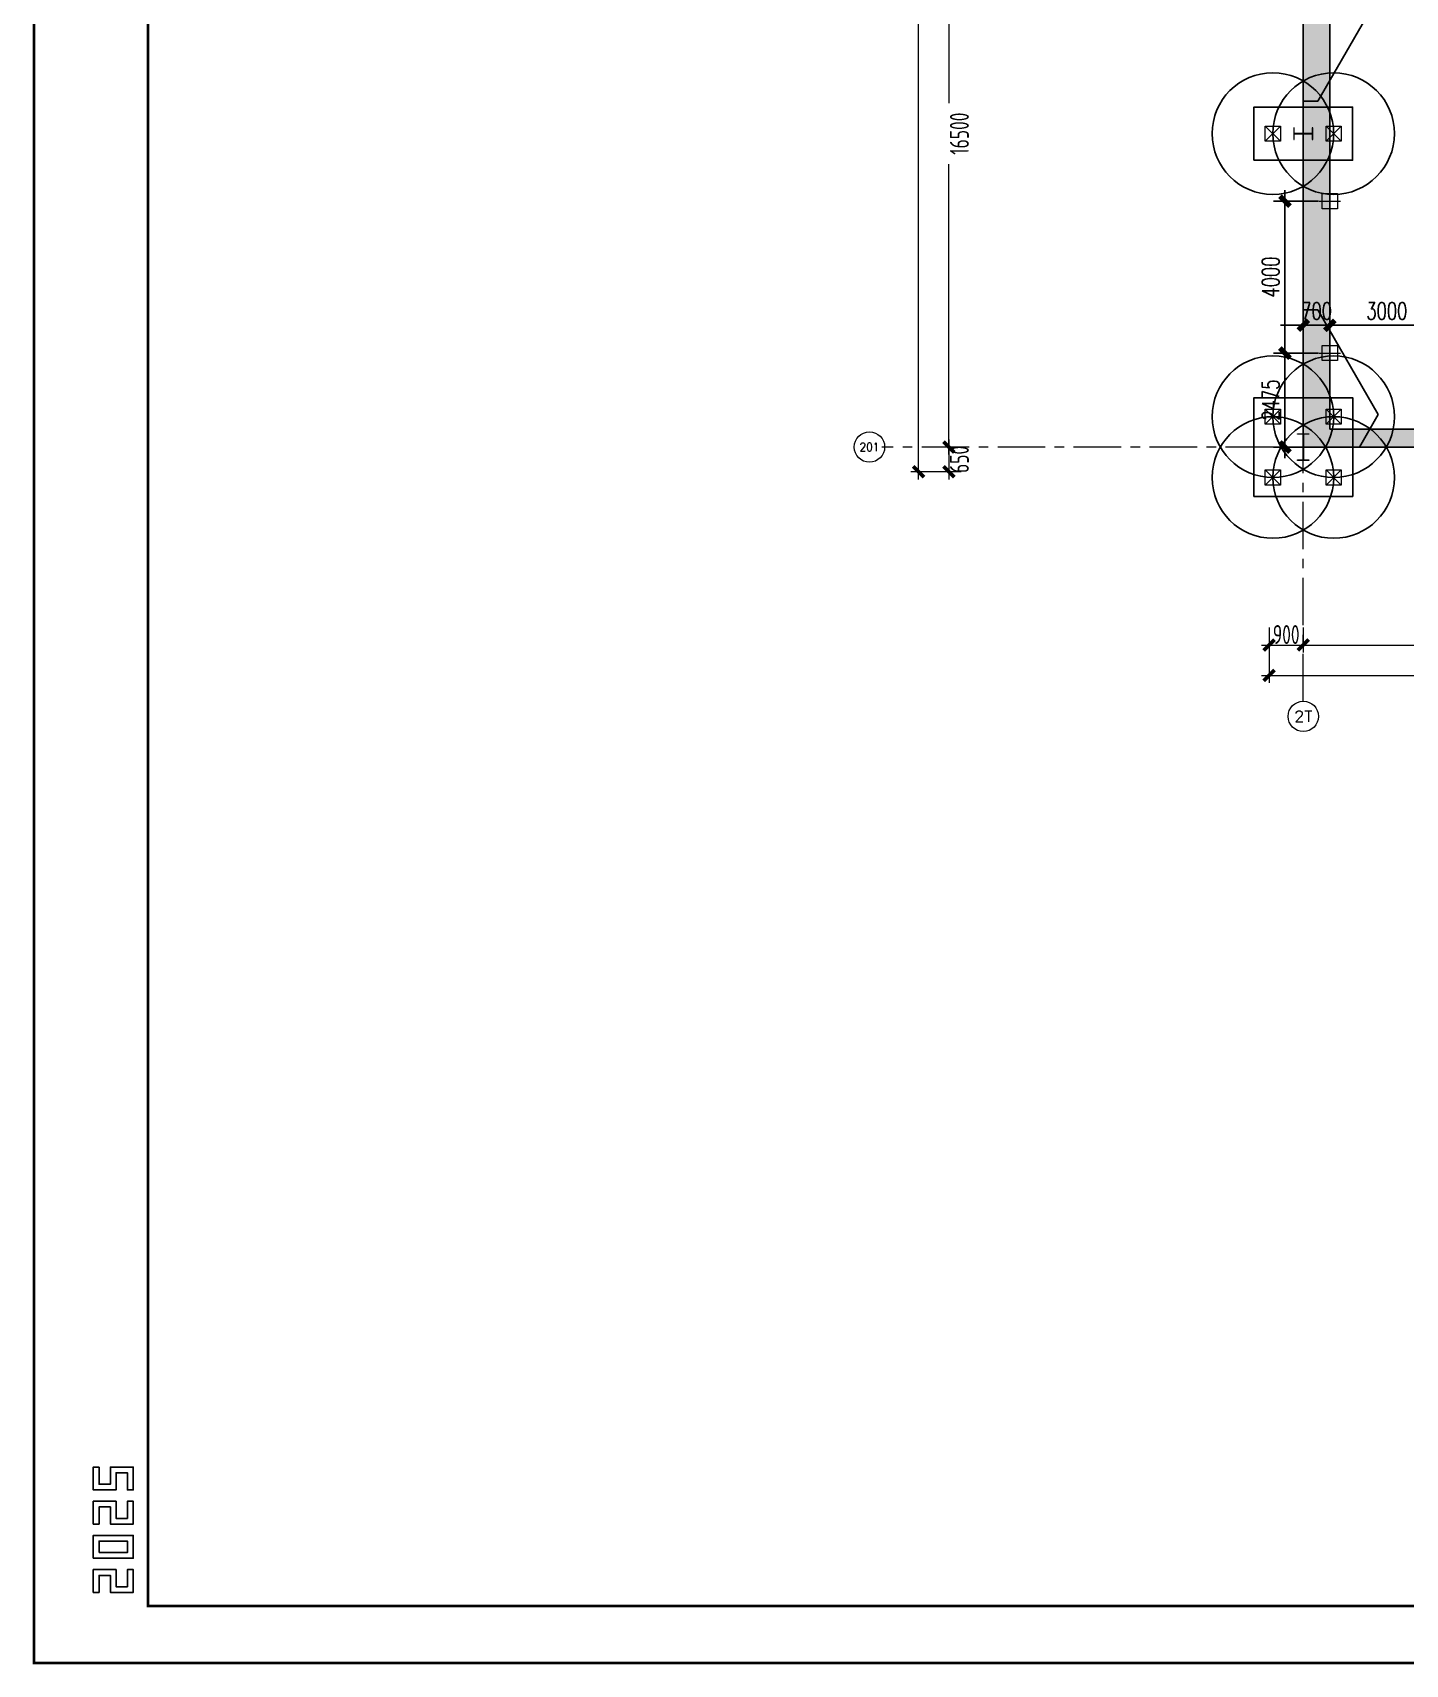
# Model space of a CAD drawing. Extents: x -1201378 to 2367219, y -619313 to 244905.
# Drawn here: x -573511 to -537371, y -96140 to -53189 of the extents above; entities that cross this region are included whole.
import ezdxf
from ezdxf.enums import TextEntityAlignment as Align

# ---------------------------------------------------------------- set-up
doc = ezdxf.new("R2010")
doc.units = 0
doc.header["$LTSCALE"] = 1000
doc.linetypes.add('CENTER', pattern=[2, 1.25, -0.25, 0.25, -0.25])
doc.layers.get('0').update_dxf_attribs({"linetype": 'CONTINUOUS'})
doc.layers.get('Defpoints').update_dxf_attribs({"linetype": 'CONTINUOUS'})
for name, color, linetype in [('0-cxFrame', 155, 'CONTINUOUS'), ('Hatch-一般填充', 252, 'CONTINUOUS'), ('S-DIMZ', 115, 'CONTINUOUS'), ('S-DOTE1', 140, 'CENTER'), ('S-HATCH1-W', 252, 'CONTINUOUS'), ('S-SGJ', 21, 'CONTINUOUS')]:
    doc.layers.add(name, color=color, linetype=linetype)
for name, color, linetype, lineweight in [('0-cxText', 131, 'CONTINUOUS', 25), ('S-axis', 111, 'CONTINUOUS', 0), ('S-col', 2, 'CONTINUOUS', 0), ('S-dim', 81, 'CONTINUOUS', 0), ('S-dote', 5, 'CENTER', 0), ('S-zhuang', 1, 'CONTINUOUS', 0)]:
    doc.layers.add(name, color=color, linetype=linetype, lineweight=lineweight)
doc.styles.add('_TCH_AXIS', font='COMPLEX', dxfattribs={"bigfont": 'GBCBIG'})
doc.styles.add('cx_tuming', font='simhei.ttf')
doc.styles.add('cx_tuqian1', font='')
doc.styles.add('SS1', font='tj-romans1.shx', dxfattribs={"width": 0.7, "bigfont": 'tj-hztxt1.shx'})
doc.styles.add('TSSD_Dimension', font='tssdeng.shx', dxfattribs={"width": 0.7, "bigfont": 'hztxt.shx'})
doc.styles.add('黑体', font='simhei.ttf', dxfattribs={"width": 0.8})
doc.styles.get('cx_tuqian1').set_extended_font_data('SimSun')
doc.dimstyles.new('S-150-ARCHI', dxfattribs={"dimscale": 150, "dimtxt": 3, "dimasz": 2, "dimexe": 2, "dimexo": 2, "dimgap": 1, "dimtad": 1, "dimdec": 0, "dimzin": 0, "dimdsep": 46, "dimtxsty": 'SS1', "dimblk1": 'TT', "dimblk2": 'TT', "dimsah": 1, "dimcen": 1, "dimclrd": 256, "dimclre": 256, "dimclrt": 256, "dimadec": 0, "dimazin": 0, "dimtfac": 1, "dimtdec": 0, "dimtix": 1, "dimtmove": 2, "dimatfit": 0, "dimldrblk": 'TT', "dimfxl": 2, "dimtolj": 1, "dimtzin": 0, "dimarcsym": 0})
doc.dimstyles.new('TSSD_200_200', dxfattribs={"dimtxt": 500, "dimasz": 200, "dimexe": 200, "dimexo": 500, "dimgap": 200, "dimtad": 1, "dimdec": 0, "dimzin": 0, "dimdsep": 46, "dimtxsty": 'TSSD_Dimension', "dimblk": 'ARCHTICK', "dimcen": 0, "dimdle": 200, "dimclrt": 7, "dimadec": 0, "dimazin": 0, "dimtfac": 1, "dimtdec": 0, "dimtix": 1, "dimtmove": 2, "dimatfit": 3, "dimfxl": 1, "dimtolj": 1, "dimtzin": 0, "dimarcsym": 0})

# ---------------------------------------------------------------- blocks, each defined once
blk = doc.blocks.new('_ArchTick')
at = {"color": 0, "linetype": 'ByBlock', "const_width": 0.5}
blk.add_lwpolyline([(-0.71, -0.71), (0.71, 0.71)], dxfattribs=at)
blk = doc.blocks.new('*D59')
at = {"layer": 'Defpoints', "color": 0, "transparency": 16777216}
for p in [(-248565, -264098), (-249387, -264748), (-248565, -264748)]:
    blk.add_point(p, dxfattribs=at)
at = {"layer": 'S-axis', "color": 0, "lineweight": -2, "transparency": 16777216}
for p, q in [((-249065, -264098), (-249587, -264098)), ((-249387, -263898), (-249387, -264948)), ((-249065, -264748), (-249587, -264748))]:
    blk.add_line(p, q, dxfattribs=at)
at = {"layer": 'S-axis', "color": 0, "lineweight": -2, "transparency": 16777216, "xscale": 200, "yscale": 200, "zscale": 200}
for p, rotation in [((-249387, -264098), 90), ((-249387, -264748), 270)]:
    blk.add_blockref('_ArchTick', p, dxfattribs=dict(at, rotation=rotation))
at = {"layer": 'S-axis', "color": 7, "transparency": 16777216, "insert": (-249112, -264423), "char_height": 500, "attachment_point": 5, "rotation": 90, "style": 'TSSD_Dimension'}
blk.add_mtext('\\A1;650', dxfattribs=at)
blk = doc.blocks.new('*D60')
at = {"layer": 'Defpoints', "color": 0, "transparency": 16777216}
for p in [(-248565, -247598), (-249387, -264098), (-248565, -264098)]:
    blk.add_point(p, dxfattribs=at)
at = {"layer": 'S-axis', "color": 0, "lineweight": -2, "transparency": 16777216}
for p, q in [((-249065, -247598), (-249587, -247598)), ((-249387, -247398), (-249387, -255042)), ((-249387, -264298), (-249387, -256654)), ((-249065, -264098), (-249587, -264098))]:
    blk.add_line(p, q, dxfattribs=at)
at = {"layer": 'S-axis', "color": 0, "lineweight": -2, "transparency": 16777216, "xscale": 200, "yscale": 200, "zscale": 200}
for p, rotation in [((-249387, -247598), 90), ((-249387, -264098), 270)]:
    blk.add_blockref('_ArchTick', p, dxfattribs=dict(at, rotation=rotation))
at = {"layer": 'S-axis', "color": 7, "transparency": 16777216, "insert": (-249112, -255848), "char_height": 500, "attachment_point": 5, "rotation": 90, "style": 'TSSD_Dimension'}
blk.add_mtext('\\A1;16500', dxfattribs=at)
blk = doc.blocks.new('*D66')
at = {"layer": 'Defpoints', "color": 0, "transparency": 16777216}
for p in [(-240958, -268348), (-240058, -268348), (-240058, -269308)]:
    blk.add_point(p, dxfattribs=at)
at = {"layer": 'S-axis', "color": 0, "lineweight": -2, "transparency": 16777216}
for p, q in [((-240958, -268848), (-240958, -269508)), ((-240058, -268848), (-240058, -269508)), ((-241158, -269308), (-239858, -269308))]:
    blk.add_line(p, q, dxfattribs=at)
at = {"layer": 'S-axis', "color": 0, "lineweight": -2, "transparency": 16777216, "xscale": 200, "yscale": 200, "zscale": 200, "rotation": 180}
blk.add_blockref('_ArchTick', (-240958, -269308), dxfattribs=at)
at = {"layer": 'S-axis', "color": 0, "lineweight": -2, "transparency": 16777216, "xscale": 200, "yscale": 200, "zscale": 200}
blk.add_blockref('_ArchTick', (-240058, -269308), dxfattribs=at)
at = {"layer": 'S-axis', "color": 7, "transparency": 16777216, "insert": (-240508, -269033), "char_height": 500, "attachment_point": 5, "style": 'TSSD_Dimension'}
blk.add_mtext('\\A1;900', dxfattribs=at)
blk = doc.blocks.new('*D67')
at = {"layer": 'Defpoints', "color": 0, "transparency": 16777216}
for p in [(-240058, -268348), (-227758, -268348), (-227758, -269308)]:
    blk.add_point(p, dxfattribs=at)
at = {"layer": 'S-axis', "color": 0, "lineweight": -2, "transparency": 16777216}
for p, q in [((-240058, -268848), (-240058, -269508)), ((-227758, -268848), (-227758, -269508)), ((-240258, -269308), (-234714, -269308)), ((-227558, -269308), (-233103, -269308))]:
    blk.add_line(p, q, dxfattribs=at)
at = {"layer": 'S-axis', "color": 0, "lineweight": -2, "transparency": 16777216, "xscale": 200, "yscale": 200, "zscale": 200, "rotation": 180}
blk.add_blockref('_ArchTick', (-240058, -269308), dxfattribs=at)
at = {"layer": 'S-axis', "color": 0, "lineweight": -2, "transparency": 16777216, "xscale": 200, "yscale": 200, "zscale": 200}
blk.add_blockref('_ArchTick', (-227758, -269308), dxfattribs=at)
at = {"layer": 'S-axis', "color": 7, "transparency": 16777216, "insert": (-233908, -269033), "char_height": 500, "attachment_point": 5, "style": 'TSSD_Dimension'}
blk.add_mtext('\\A1;12300', dxfattribs=at)
blk = doc.blocks.new('*D92')
at = {"layer": 'Defpoints', "color": 0, "transparency": 16777216}
for p in [(-240958, -268448), (-82958, -268448), (-82958, -270108)]:
    blk.add_point(p, dxfattribs=at)
at = {"layer": 'S-axis', "color": 0, "lineweight": -2, "transparency": 16777216}
for p, q in [((-240958, -268948), (-240958, -270308)), ((-82958, -268948), (-82958, -270308)), ((-241158, -270108), (-162899, -270108)), ((-82758, -270108), (-161018, -270108))]:
    blk.add_line(p, q, dxfattribs=at)
at = {"layer": 'S-axis', "color": 0, "lineweight": -2, "transparency": 16777216, "xscale": 200, "yscale": 200, "zscale": 200, "rotation": 180}
blk.add_blockref('_ArchTick', (-240958, -270108), dxfattribs=at)
at = {"layer": 'S-axis', "color": 0, "lineweight": -2, "transparency": 16777216, "xscale": 200, "yscale": 200, "zscale": 200}
blk.add_blockref('_ArchTick', (-82958, -270108), dxfattribs=at)
at = {"layer": 'S-axis', "color": 7, "transparency": 16777216, "insert": (-161958, -269833), "char_height": 500, "attachment_point": 5, "style": 'TSSD_Dimension'}
blk.add_mtext('\\A1;158000', dxfattribs=at)
blk = doc.blocks.new('*D114')
at = {"layer": 'Defpoints', "color": 0, "transparency": 16777216}
for p in [(-248665, -180948), (-250187, -264748), (-248665, -264748)]:
    blk.add_point(p, dxfattribs=at)
at = {"layer": 'S-axis', "color": 0, "lineweight": -2, "transparency": 16777216}
for p, q in [((-250187, -180748), (-250187, -222015)), ((-249165, -180948), (-250387, -180948)), ((-250187, -264948), (-250187, -223681)), ((-249165, -264748), (-250387, -264748))]:
    blk.add_line(p, q, dxfattribs=at)
at = {"layer": 'S-axis', "color": 0, "lineweight": -2, "transparency": 16777216, "xscale": 200, "yscale": 200, "zscale": 200}
for p, rotation in [((-250187, -180948), 90), ((-250187, -264748), 270)]:
    blk.add_blockref('_ArchTick', p, dxfattribs=dict(at, rotation=rotation))
at = {"layer": 'S-axis', "color": 7, "transparency": 16777216, "insert": (-249912, -222848), "char_height": 500, "attachment_point": 5, "rotation": 90, "style": 'TSSD_Dimension'}
blk.add_mtext('\\A1;83800', dxfattribs=at)
blk = doc.blocks.new('nt66')
at = {"layer": 'S-col'}
blk.add_lwpolyline([(-195790, 766820), (-195490, 766820), (-195490, 766808), (-195636, 766808), (-195636, 766132), (-195490, 766132), (-195490, 766120), (-195790, 766120), (-195790, 766132), (-195644, 766132), (-195644, 766808), (-195790, 766808)], close=True, dxfattribs=at)
blk = doc.blocks.new('33333')
blk.add_blockref('nt66', (-89514, -126400))
blk = doc.blocks.new('TK22.A0 L(Dragon)')
at = {"layer": '0-cxFrame', "color": 7, "const_width": 0.5}
blk.add_lwpolyline([(0, 0), (-1486, 0), (-1486, 841), (0, 841)], close=True, dxfattribs=at)
at = {"layer": '0-cxFrame', "const_width": 0.5}
blk.add_lwpolyline([(-80, 10), (-1466, 10), (-1466, 831), (-80, 831)], close=True, dxfattribs=at)
at = {"layer": 'Defpoints', "color": 2}
for points in [[(-1474.6, 34.37), (-1475.6, 34.37), (-1475.6, 30.37), (-1471.6, 30.37), (-1471.6, 33.37), (-1469.6, 33.37), (-1469.6, 30.37), (-1468.6, 30.37), (-1468.6, 34.37), (-1472.6, 34.37), (-1472.6, 31.37), (-1474.6, 31.37), (-1474.6, 34.37)], [(-1474.6, 24.37), (-1475.6, 24.37), (-1475.6, 28.37), (-1471.6, 28.37), (-1471.6, 25.37), (-1469.6, 25.37), (-1469.6, 28.37), (-1468.6, 28.37), (-1468.6, 24.37), (-1472.6, 24.37), (-1472.6, 27.37), (-1474.6, 27.37), (-1474.6, 24.37)], [(-1474.6, 12.37), (-1475.6, 12.37), (-1475.6, 16.37), (-1471.6, 16.37), (-1471.6, 13.37), (-1469.6, 13.37), (-1469.6, 16.37), (-1468.6, 16.37), (-1468.6, 12.37), (-1472.6, 12.37), (-1472.6, 15.37), (-1474.6, 15.37), (-1474.6, 12.37)]]:
    blk.add_lwpolyline(points, dxfattribs=at)
for points in [[(-1475.6, 18.37), (-1475.6, 22.37), (-1468.6, 22.37), (-1468.6, 18.37)], [(-1474.6, 19.37), (-1474.6, 21.37), (-1469.6, 21.37), (-1469.6, 19.37)]]:
    blk.add_lwpolyline(points, close=True, dxfattribs=at)
at = {"style": '黑体', "flags": 4}
blk.add_attdef('图幅', text='', height=3.3, dxfattribs=at).set_placement((-40, 3), align=Align.RIGHT)
at = {"layer": '0-cxText', "flags": 4}
for tag, height, style, p in [('建设单位', 3.5, 'cx_tuming', (-45, 240)), ('项目名称', 3.5, 'cx_tuming', (-45, 210)), ('子项名称', 3.5, 'cx_tuming', (-45, 180)), ('工程编号', 3.3, 'cx_tuqian1', (-35, 165)), ('图名1', 3.5, 'cx_tuming', (-45, 87)), ('图名2', 3.5, 'cx_tuming', (-45, 79)), ('图名3', 3.5, 'cx_tuming', (-45, 71)), ('出图日期', 3.3, 'cx_tuqian1', (-39, 60)), ('专业', 3.3, 'cx_tuqian1', (-55, 52)), ('图号', 3.3, 'cx_tuqian1', (-55, 44)), ('版次', 3.3, 'cx_tuqian1', (-20, 44))]:
    blk.add_attdef(tag, text='', height=height, dxfattribs=dict(at, style=style)).set_placement(p, align=Align.MIDDLE)
at = {"layer": 'Defpoints', "color": 6, "flags": 4}
for tag, height, style, p in [('tufu', 3.3, '黑体', (-12, 12)), ('dwfname', 4, 'cx_tuqian1', (-80, 3))]:
    blk.add_attdef(tag, text='', height=height, dxfattribs=dict(at, style=style)).set_placement(p, align=Align.RIGHT)
blk = doc.blocks.new('S-ZHUANG-400')
at = {"layer": 'S-zhuang'}
for p, q in [((200, -200), (-200, 200)), ((-200, -200), (200, 200))]:
    blk.add_line(p, q, dxfattribs=at)
blk.add_lwpolyline([(-200, 200), (200, 200), (200, -200), (-200, -200)], close=True, dxfattribs=at)
blk = doc.blocks.new('CT2')
at = {"layer": 'Defpoints'}
for centre in [(-193625, -186366), (-193625, -187966)]:
    blk.add_circle(centre, 1600, dxfattribs=at)
at = {"layer": 'S-DOTE1', "ltscale": 0.25}
for p, q in [((-193565, -187166), (-193685, -187166)), ((-193625, -187226), (-193625, -187106))]:
    blk.add_line(p, q, dxfattribs=at)
at = {"layer": 'S-HATCH1-W'}
blk.add_lwpolyline([(-194325, -185866), (-192925, -185866), (-192925, -188466), (-194325, -188466)], close=True, dxfattribs=at)
at = {"layer": 'S-zhuang'}
for p in [(-193625, -186366), (-193625, -187966)]:
    blk.add_blockref('S-ZHUANG-400', p, dxfattribs=at)
blk = doc.blocks.new('CT4')
at = {"layer": 'Defpoints'}
for centre in [(-100831, -168442), (-99231, -168442), (-100831, -170042), (-99231, -170042)]:
    blk.add_circle(centre, 1600, dxfattribs=at)
at = {"layer": 'S-DOTE1', "ltscale": 0.25}
for p, q in [((-100031, -169182), (-100031, -169302)), ((-99971, -169242), (-100091, -169242))]:
    blk.add_line(p, q, dxfattribs=at)
at = {"layer": 'S-HATCH1-W'}
blk.add_lwpolyline([(-101331, -170542), (-101331, -167942), (-98731, -167942), (-98731, -170542)], close=True, dxfattribs=at)
at = {"layer": 'S-zhuang', "rotation": 90.00000000000001}
for p in [(-100831, -168442), (-99231, -168442), (-100831, -170042), (-99231, -170042)]:
    blk.add_blockref('S-ZHUANG-400', p, dxfattribs=at)
blk = doc.blocks.new('2#主楼桩')
at = {"layer": 'S-zhuang', "rotation": 90}
blk.add_blockref('CT2', (-1327225, 137777), dxfattribs=at)
at = {"layer": 'S-zhuang'}
blk.add_blockref('CT4', (-1040027, 105144), dxfattribs=at)
blk = doc.blocks.new('TT')
blk.add_line((-0.97, 0), (0.97, 0))
at = {"const_width": 0.45}
blk.add_lwpolyline([(-0.44, -0.44), (0.44, 0.44)], dxfattribs=at)
blk = doc.blocks.new('*D3049')
at = {"layer": 'Defpoints', "color": 0, "transparency": 16777216}
for p in [(-536358, -60892), (-539358, -61623), (-536358, -61623)]:
    blk.add_point(p, dxfattribs=at)
at = {"layer": 'S-DIMZ', "lineweight": -2, "transparency": 16777216}
for p, q in [((-539358, -61323), (-539358, -60592)), ((-539058, -60892), (-536658, -60892)), ((-536358, -61323), (-536358, -60592))]:
    blk.add_line(p, q, dxfattribs=at)
at = {"layer": 'S-DIMZ', "lineweight": -2, "transparency": 16777216, "xscale": 300, "yscale": 300, "zscale": 300, "rotation": 180}
blk.add_blockref('TT', (-539358, -60892), dxfattribs=at)
at = {"layer": 'S-DIMZ', "lineweight": -2, "transparency": 16777216, "xscale": 300, "yscale": 300, "zscale": 300}
blk.add_blockref('TT', (-536358, -60892), dxfattribs=at)
at = {"layer": 'S-DIMZ', "transparency": 16777216, "insert": (-537858, -60517), "char_height": 450, "attachment_point": 5, "style": 'SS1'}
blk.add_mtext('\\A1;3000', dxfattribs=at)
blk = doc.blocks.new('地坪桩')
at = {"layer": 'S-zhuang'}
for p, q in [((173863, 162797), (174429, 162797)), ((174146, 162514), (174146, 163080))]:
    blk.add_line(p, q, dxfattribs=at)
blk.add_lwpolyline([(173946, 162597), (173946, 162997), (174346, 162997), (174346, 162597)], close=True, dxfattribs=at)
blk = doc.blocks.new('*D3487')
at = {"layer": 'Defpoints', "color": 0, "transparency": 16777216}
for p in [(-540058, -60892), (-540058, -61623), (-539358, -61623)]:
    blk.add_point(p, dxfattribs=at)
at = {"layer": 'S-DIMZ', "lineweight": -2, "transparency": 16777216}
for p, q in [((-540358, -60892), (-540658, -60892)), ((-540058, -61323), (-540058, -60592)), ((-539358, -60892), (-540058, -60892)), ((-539358, -61323), (-539358, -60592)), ((-539058, -60892), (-538758, -60892))]:
    blk.add_line(p, q, dxfattribs=at)
at = {"layer": 'S-DIMZ', "lineweight": -2, "transparency": 16777216, "xscale": 300, "yscale": 300, "zscale": 300}
blk.add_blockref('TT', (-540058, -60892), dxfattribs=at)
at = {"layer": 'S-DIMZ', "lineweight": -2, "transparency": 16777216, "xscale": 300, "yscale": 300, "zscale": 300, "rotation": 180}
blk.add_blockref('TT', (-539358, -60892), dxfattribs=at)
at = {"layer": 'S-DIMZ', "transparency": 16777216, "insert": (-539708, -60517), "char_height": 450, "attachment_point": 5, "style": 'SS1'}
blk.add_mtext('\\A1;700', dxfattribs=at)
blk = doc.blocks.new('*D3494')
at = {"layer": 'Defpoints', "color": 0, "transparency": 16777216}
for p in [(-539358, -57623), (-540541, -61623), (-539358, -61623)]:
    blk.add_point(p, dxfattribs=at)
at = {"layer": 'S-DIMZ', "lineweight": -2, "transparency": 16777216}
for p, q in [((-539658, -57623), (-540841, -57623)), ((-540541, -57923), (-540541, -61323)), ((-539658, -61623), (-540841, -61623))]:
    blk.add_line(p, q, dxfattribs=at)
at = {"layer": 'S-DIMZ', "lineweight": -2, "transparency": 16777216, "xscale": 300, "yscale": 300, "zscale": 300}
for p, rotation in [((-540541, -57623), 90), ((-540541, -61623), 270)]:
    blk.add_blockref('TT', p, dxfattribs=dict(at, rotation=rotation))
at = {"layer": 'S-DIMZ', "transparency": 16777216, "insert": (-540916, -59623), "char_height": 450, "attachment_point": 5, "rotation": 90, "style": 'SS1'}
blk.add_mtext('\\A1;4000', dxfattribs=at)
blk = doc.blocks.new('*D3495')
at = {"layer": 'Defpoints', "color": 0, "transparency": 16777216}
for p in [(-539358, -61623), (-540541, -64098), (-539358, -64098)]:
    blk.add_point(p, dxfattribs=at)
at = {"layer": 'S-DIMZ', "lineweight": -2, "transparency": 16777216}
for p, q in [((-539658, -61623), (-540841, -61623)), ((-540541, -61923), (-540541, -63798)), ((-539658, -64098), (-540841, -64098))]:
    blk.add_line(p, q, dxfattribs=at)
at = {"layer": 'S-DIMZ', "lineweight": -2, "transparency": 16777216, "xscale": 300, "yscale": 300, "zscale": 300}
for p, rotation in [((-540541, -61623), 90), ((-540541, -64098), 270)]:
    blk.add_blockref('TT', p, dxfattribs=dict(at, rotation=rotation))
at = {"layer": 'S-DIMZ', "transparency": 16777216, "insert": (-540916, -62861), "char_height": 450, "attachment_point": 5, "rotation": 90, "style": 'SS1'}
blk.add_mtext('\\A1;2475', dxfattribs=at)
blk = doc.blocks.new('2#轴网')
at = {"layer": 'S-axis'}
for centre in [(-251479.7, -264097), (-240058.5, -271187)]:
    blk.add_circle(centre, 400, dxfattribs=at)
at = {"layer": 'S-dote'}
for p, q in [((-240058.5, -270787), (-240058.5, -175198.2)), ((-74854.3, -264098.2), (-251154.3, -264098.2))]:
    blk.add_line(p, q, dxfattribs=at)
at = {"layer": 'S-axis', "style": '_TCH_AXIS'}
for s, height, p, p2 in [('201', 220.59, (-251737, -264207.3), (-251222.3, -264207.3)), ('2T', 288.12, (-240298.6, -271331.1), (-239818.4, -271331.1))]:
    blk.add_text(s, height=height, dxfattribs=at).set_placement(p, p2, align=Align.FIT)
at = {"layer": 'S-axis'}
for base, p1, p2, angle, picture, middle in [((-250186.9, -264748.2), (-248664.7, -180948.2), (-248664.7, -264748.2), 270, '*D114', (-249911.9, -222848.2)), ((-249386.9, -264098.2), (-248564.7, -247598.2), (-248564.7, -264098.2), 270, '*D60', (-249111.9, -255848.2)), ((-249386.9, -264748.2), (-248564.7, -264098.2), (-248564.7, -264748.2), 270, '*D59', (-249111.9, -264423.2)), ((-240058.5, -269308.2), (-240958.5, -268348.2), (-240058.5, -268348.2), 0, '*D66', (-240508.5, -269033.2)), ((-227758.5, -269308.2), (-240058.5, -268348.2), (-227758.5, -268348.2), 0, '*D67', (-233908.5, -269033.2)), ((-82958.5, -270108.2), (-240958.5, -268448.2), (-82958.5, -268448.2), 0, '*D92', (-161958.5, -269833.2))]:
    dim = blk.add_linear_dim(base=base, p1=p1, p2=p2, angle=angle, dimstyle='TSSD_200_200', dxfattribs=at)
    dim.commit()
    dim.dimension.update_dxf_attribs({"geometry": picture, "text_midpoint": middle, "dimtype": 161})

msp = doc.modelspace()

# ---------------------------------------------------------------- hatches: boundary and pattern name
at = {"layer": 'Hatch-一般填充'}
h = msp.add_hatch(dxfattribs=at)
h.set_pattern_fill('HEX', color=256, scale=1000)
h.set_pattern_definition([(0, (-600000, 0), (0, 5499.26), [3175, -6350]), (120, (-600000, 0), (-4762.5, -2749.63), [3175, -6350]), (60, (-596825, 0), (-4762.5, 2749.63), [3175, -6350])])
h.paths.add_polyline_path([(-518758.5, 10151.8), (-521421, 10151.8), (-540058.5, -47598.2), (-540058.5, -64098.2), (-509758.5, -64098.2), (-509758.5, 18401.8), (-518758.5, 18401.8)])
at = {"layer": 'S-SGJ'}
h = msp.add_hatch(dxfattribs=at)
h.set_pattern_fill('ANSI36', color=251, scale=50)
h.paths.add_polyline_path([(-509758.5, -64098.2), (-540058.5, -64098.2), (-540058.5, -47598.2), (-521421, 10151.8), (-518758.5, 10151.8), (-518758.5, 18401.8), (-383758.5, 18401.8), (-383758.5, -64098.2), (-385458.5, -64098.2), (-385458.5, 15651.8), (-410758.5, 15651.8), (-491458.5, 15651.8), (-499858.5, 15901.8), (-509758.5, 16251.8), (-509758.5, 17478.1), (-517158.5, 17478.1), (-517158.5, 15176.8), (-516958.5, 10376.8), (-521558.5, 5576.8), (-521858.5, 776.8), (-524958.5, -4023.2), (-526758.5, -8823.2), (-526758.5, -12123.2), (-529758.5, -18423.2), (-529958.5, -23246.8), (-531558.5, -28023.2), (-534958.5, -33423.2), (-538558.5, -44423.2), (-539358.5, -47598.2), (-539358.5, -63623.2), (-509758.5, -63623.2), (-509758.5, -63623.2)])

# ---------------------------------------------------------------- linework, layer by layer
at = {"layer": 'S-col'}
msp.add_lwpolyline([(-539808.5, -55998.2), (-539808.5, -55698.2), (-539820.5, -55698.2), (-539820.5, -55844.2), (-540296.5, -55844.2), (-540296.5, -55698.2), (-540308.5, -55698.2), (-540308.5, -55998.2), (-540296.5, -55998.2), (-540296.5, -55852.2), (-539820.5, -55852.2), (-539820.5, -55998.2)], close=True, dxfattribs=at)
at = {"layer": 'S-dim'}
msp.add_lwpolyline([(-509758.5, 18401.8), (-518758.5, 18401.8), (-518758.5, 10151.8), (-521421, 10151.8), (-540058.5, -47598.2), (-540058.5, -64098.2), (-509758.5, -64098.2), (-509758.5, 18401.8)], dxfattribs=at)
at = {"layer": 'S-SGJ'}
for points in [[(-509758.5, -64098.2), (-540058.5, -64098.2), (-540058.5, -47598.2), (-521421, 10151.8), (-518758.5, 10151.8), (-518758.5, 18401.8), (-383758.5, 18401.8)], [(-410758.5, 15651.8), (-491458.5, 15651.8), (-499858.5, 15901.8), (-509758.5, 16251.8), (-509758.5, 17478.1), (-517158.5, 17478.1), (-517158.5, 15176.8), (-516958.5, 10376.8), (-521558.5, 5576.8), (-521858.5, 776.8), (-524958.5, -4023.2), (-526758.5, -8823.2), (-526758.5, -12123.2), (-529758.5, -18423.2), (-529958.5, -23246.8), (-531558.5, -28023.2), (-534958.5, -33423.2), (-538558.5, -44423.2), (-539358.5, -47598.2), (-539358.5, -63623.2), (-509758.5, -63623.2), (-509758.5, -63623.2), (-509758.5, -64098.2)]]:
    msp.add_lwpolyline(points, dxfattribs=at)

# ---------------------------------------------------------------- block references
at = {"layer": '0-cxFrame', "xscale": 150, "yscale": 150, "zscale": 150}
msp.add_blockref('TK22.A0 L(Dragon)', (-350573.1, -96102.2), dxfattribs=at)
at = {"layer": 'S-axis'}
msp.add_blockref('2#轴网', (-300000, 200000), dxfattribs=at)
at = {"layer": 'S-col'}
for name, p in [('2#主楼桩', (600000, 0)), ('33333', (-254904.3, -704168.2))]:
    msp.add_blockref(name, p, dxfattribs=at)
at = {"layer": 'S-zhuang'}
for p in [(-713504.4, -220420.2), (-713504.4, -224420.2)]:
    msp.add_blockref('地坪桩', p, dxfattribs=at)

# ---------------------------------------------------------------- dimensions: what is measured, and where the dimension line sits
at = {"layer": 'S-DIMZ'}
for base, p1, p2, picture, middle in [((-540541.4, -61623.2), (-539358.5, -57623.2), (-539358.5, -61623.2), '*D3494', (-540916.4, -59623.2)), ((-540541.4, -64098.2), (-539358.5, -61623.2), (-539358.5, -64098.2), '*D3495', (-540916.4, -62860.7))]:
    dim = msp.add_linear_dim(base=base, p1=p1, p2=p2, angle=90, dimstyle='S-150-ARCHI', dxfattribs=at)
    dim.commit()
    dim.dimension.update_dxf_attribs({"geometry": picture, "text_midpoint": middle})
for base, p2, picture, middle in [((-540058.5, -60892), (-540058.5, -61623.2), '*D3487', (-539708.5, -60517)), ((-536358.5, -60892), (-536358.5, -61623.2), '*D3049', (-537858.5, -60517))]:
    dim = msp.add_linear_dim(base=base, p1=(-539358.5, -61623.2), p2=p2, dimstyle='S-150-ARCHI', dxfattribs=at)
    dim.commit()
    dim.dimension.update_dxf_attribs({"geometry": picture, "text_midpoint": middle})

doc.saveas('drawing.dxf')
